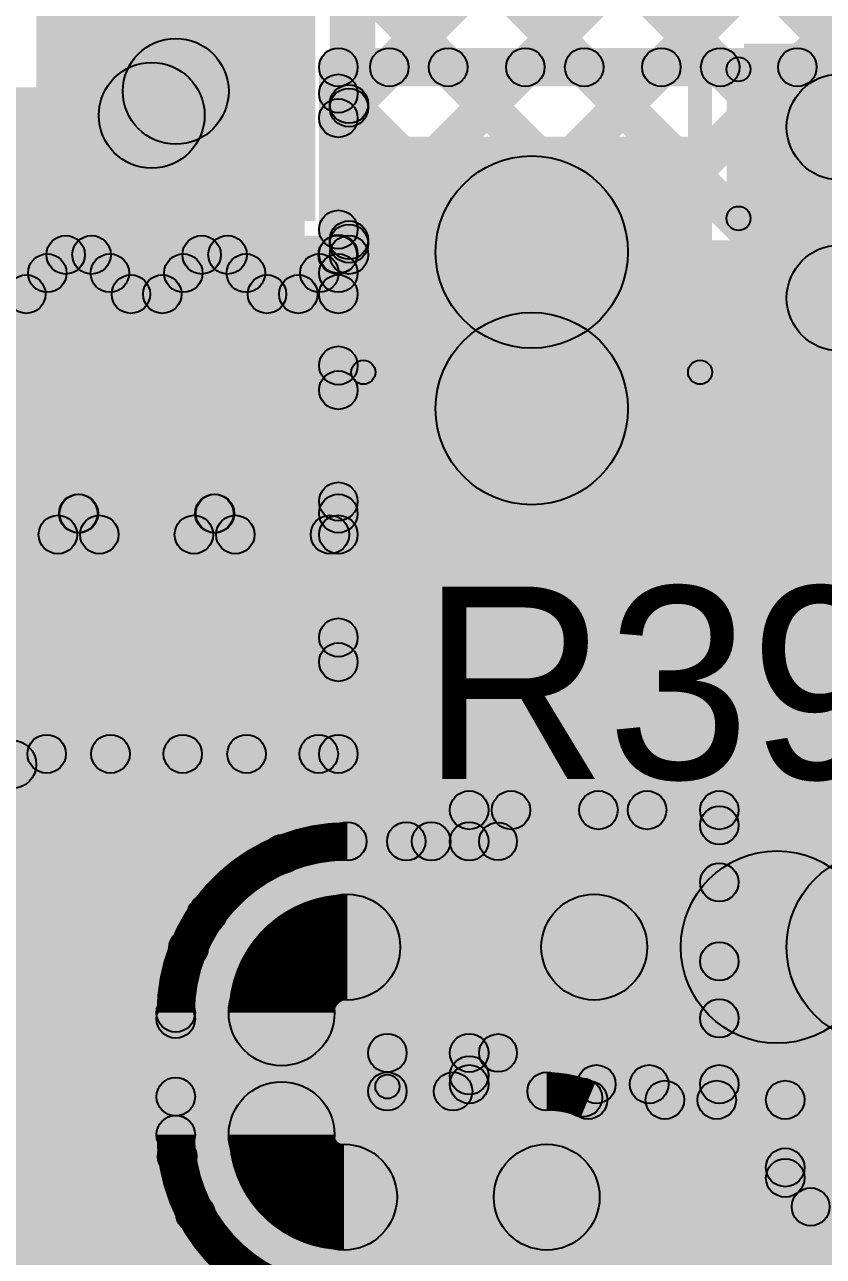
# Model space of a CAD drawing. Header units: millimetres. Extents: x -0.24 to 2.5, y 0 to 2.55.
# Drawn here: x 0.6456 to 0.8116, y 1.7497 to 2.0059 of the extents above; entities that cross this region are included whole.
import ezdxf

# ---------------------------------------------------------------- set-up
doc = ezdxf.new("R2010")
doc.units = ezdxf.units.MM
doc.header["$MEASUREMENT"] = 0
for name, color, linetype in [('BottomLayer', 5, 'Continuous'), ('BottomPaste', 16, 'Continuous'), ('BottomSolder', 6, 'Continuous'), ('TopLayer', 1, 'Continuous'), ('TopOverlay', 2, 'Continuous'), ('TopPaste', 8, 'Continuous'), ('TopSolder', 216, 'Continuous'), ('ViaHoleLayer', 16, 'Continuous')]:
    doc.layers.add(name, color=color, linetype=linetype)

# ---------------------------------------------------------------- blocks, each defined once
blk = doc.blocks.new('LM393DT_6')
at = {"layer": 'TopLayer'}
for points in [[(0.13681, 0.03681), (0.13681, 0.01319), (0.07579, 0.01319), (0.07579, 0.03681)], [(0.13681, -0.01319), (0.13681, -0.03681), (0.07579, -0.03681), (0.07579, -0.01319)], [(0.13681, -0.06319), (0.13681, -0.08681), (0.07579, -0.08681), (0.07579, -0.06319)]]:
    blk.add_hatch(color=1, dxfattribs=at).paths.add_polyline_path(points)
at = {"layer": 'TopOverlay'}
h = blk.add_hatch(color=2, dxfattribs=at)
edge = h.paths.add_edge_path()
edge.add_arc((0.08, -0.1), 0.005, 0, 360)
at = {"layer": 'TopPaste'}
for points in [[(0.13681, 0.03681), (0.13681, 0.01319), (0.07579, 0.01319), (0.07579, 0.03681)], [(0.13681, -0.01319), (0.13681, -0.03681), (0.07579, -0.03681), (0.07579, -0.01319)], [(0.13681, -0.06319), (0.13681, -0.08681), (0.07579, -0.08681), (0.07579, -0.06319)]]:
    blk.add_hatch(color=8, dxfattribs=at).paths.add_polyline_path(points)
at = {"layer": 'TopSolder'}
for points in [[(0.14081, 0.04081), (0.14081, 0.00919), (0.07179, 0.00919), (0.07179, 0.04081)], [(0.14081, -0.00919), (0.14081, -0.04081), (0.07179, -0.04081), (0.07179, -0.00919)], [(0.14081, -0.05919), (0.14081, -0.09081), (0.07179, -0.09081), (0.07179, -0.05919)]]:
    blk.add_hatch(color=216, dxfattribs=at).paths.add_polyline_path(points)
at = {"layer": 'TopOverlay'}
blk.add_circle((0.08, -0.1), 0.005, dxfattribs=at)
blk = doc.blocks.new('C__0603_25')
at = {"layer": 'TopLayer'}
for points in [[(-0.015, 0.0175), (-0.015, -0.0175), (-0.045, -0.0175), (-0.045, 0.0175)], [(0.045, 0.0175), (0.045, -0.0175), (0.015, -0.0175), (0.015, 0.0175)]]:
    blk.add_hatch(color=1, dxfattribs=at).paths.add_polyline_path(points)
at = {"layer": 'TopOverlay'}
h = blk.add_hatch(color=2, dxfattribs=at)
edge = h.paths.add_edge_path()
edge.add_arc((-0.049, 0.021), 0.0025, 0, 360)
h = blk.add_hatch(color=2, dxfattribs=at)
edge = h.paths.add_edge_path()
edge.add_arc((-0.049, 0.021), 0.0025, 0, 360)
for points in [[(-0.018, 0.0235), (-0.018, 0.0185), (-0.049, 0.0185), (-0.049, 0.0235)], [(0.049, 0.0235), (0.049, 0.0185), (0.018, 0.0185), (0.018, 0.0235)], [(-0.0465, -0.021), (-0.0515, -0.021), (-0.0515, 0.021), (-0.0465, 0.021)], [(0.0515, -0.021), (0.0465, -0.021), (0.0465, 0.021), (0.0515, 0.021)], [(-0.018, -0.0185), (-0.018, -0.0235), (-0.049, -0.0235), (-0.049, -0.0185)], [(0.049, -0.0185), (0.049, -0.0235), (0.018, -0.0235), (0.018, -0.0185)]]:
    blk.add_hatch(color=2, dxfattribs=at).paths.add_polyline_path(points)
h = blk.add_hatch(color=2, dxfattribs=at)
edge = h.paths.add_edge_path()
edge.add_arc((-0.018, 0.021), 0.0025, 0, 360)
h = blk.add_hatch(color=2, dxfattribs=at)
edge = h.paths.add_edge_path()
edge.add_arc((0.018, 0.021), 0.0025, 0, 360)
h = blk.add_hatch(color=2, dxfattribs=at)
edge = h.paths.add_edge_path()
edge.add_arc((0.049, 0.021), 0.0025, 0, 360)
h = blk.add_hatch(color=2, dxfattribs=at)
edge = h.paths.add_edge_path()
edge.add_arc((0.049, 0.021), 0.0025, 0, 360)
h = blk.add_hatch(color=2, dxfattribs=at)
edge = h.paths.add_edge_path()
edge.add_arc((-0.049, -0.021), 0.0025, 0, 360)
h = blk.add_hatch(color=2, dxfattribs=at)
edge = h.paths.add_edge_path()
edge.add_arc((-0.049, -0.021), 0.0025, 0, 360)
h = blk.add_hatch(color=2, dxfattribs=at)
edge = h.paths.add_edge_path()
edge.add_arc((-0.018, -0.021), 0.0025, 0, 360)
h = blk.add_hatch(color=2, dxfattribs=at)
edge = h.paths.add_edge_path()
edge.add_arc((0.018, -0.021), 0.0025, 0, 360)
h = blk.add_hatch(color=2, dxfattribs=at)
edge = h.paths.add_edge_path()
edge.add_arc((0.049, -0.021), 0.0025, 0, 360)
h = blk.add_hatch(color=2, dxfattribs=at)
edge = h.paths.add_edge_path()
edge.add_arc((0.049, -0.021), 0.0025, 0, 360)
at = {"layer": 'TopPaste'}
for points in [[(-0.015, 0.0175), (-0.015, -0.0175), (-0.045, -0.0175), (-0.045, 0.0175)], [(0.045, 0.0175), (0.045, -0.0175), (0.015, -0.0175), (0.015, 0.0175)]]:
    blk.add_hatch(color=8, dxfattribs=at).paths.add_polyline_path(points)
at = {"layer": 'TopSolder'}
for points in [[(-0.01264, 0.01986), (-0.01264, -0.01986), (-0.04736, -0.01986), (-0.04736, 0.01986)], [(0.04736, 0.01986), (0.04736, -0.01986), (0.01264, -0.01986), (0.01264, 0.01986)]]:
    blk.add_hatch(color=216, dxfattribs=at).paths.add_polyline_path(points)
at = {"layer": 'TopOverlay'}
for centre in [(-0.049, 0.021), (-0.049, 0.021), (-0.018, 0.021), (0.018, 0.021), (0.049, 0.021), (0.049, 0.021), (-0.049, -0.021), (-0.049, -0.021), (-0.018, -0.021), (0.018, -0.021), (0.049, -0.021), (0.049, -0.021)]:
    blk.add_circle(centre, 0.0025, dxfattribs=at)
blk = doc.blocks.new('8_TSSOP_38')
at = {"layer": 'TopLayer'}
blk.add_hatch(color=1, dxfattribs=at).paths.add_polyline_path([(-0.1437, -0.02953), (-0.08465, -0.02953), (-0.08465, -0.04724), (-0.1437, -0.04724)])
at = {"layer": 'TopOverlay'}
h = blk.add_hatch(color=2, dxfattribs=at)
edge = h.paths.add_edge_path()
edge.add_arc((-0.072, -0.061), 0.0025, 0, 360)
blk.add_hatch(color=2, dxfattribs=at).paths.add_polyline_path([(0.071, -0.0585), (0.071, -0.0635), (-0.072, -0.0635), (-0.072, -0.0585)])
at = {"layer": 'TopPaste'}
blk.add_hatch(color=8, dxfattribs=at).paths.add_polyline_path([(-0.1437, -0.02953), (-0.08465, -0.02953), (-0.08465, -0.04724), (-0.1437, -0.04724)])
at = {"layer": 'TopSolder'}
blk.add_hatch(color=216, dxfattribs=at).paths.add_polyline_path([(-0.1477, -0.02553), (-0.08065, -0.02553), (-0.08065, -0.05124), (-0.1477, -0.05124)])
at = {"layer": 'TopOverlay'}
blk.add_circle((-0.072, -0.061), 0.0025, dxfattribs=at)
blk = doc.blocks.new('RES_0805_45')
at = {"layer": 'TopLayer'}
for points in [[(-0.06, 0.025), (-0.02, 0.025), (-0.02, -0.025), (-0.06, -0.025)], [(0.02, 0.025), (0.06, 0.025), (0.06, -0.025), (0.02, -0.025)]]:
    blk.add_hatch(color=1, dxfattribs=at).paths.add_polyline_path(points)
at = {"layer": 'TopOverlay'}
h = blk.add_hatch(color=2, dxfattribs=at)
edge = h.paths.add_edge_path()
edge.add_arc((-0.065, 0.03), 0.003937, 0, 360)
h = blk.add_hatch(color=2, dxfattribs=at)
edge = h.paths.add_edge_path()
edge.add_arc((-0.065, 0.03), 0.003937, 0, 360)
for points in [[(0.065, 0.033937), (0.065, 0.026063), (-0.065, 0.026063), (-0.065, 0.033937)], [(-0.061063, -0.03), (-0.068937, -0.03), (-0.068937, 0.03), (-0.061063, 0.03)], [(0.068937, -0.03), (0.061063, -0.03), (0.061063, 0.03), (0.068937, 0.03)], [(0.065, -0.026063), (0.065, -0.033937), (-0.065, -0.033937), (-0.065, -0.026063)]]:
    blk.add_hatch(color=2, dxfattribs=at).paths.add_polyline_path(points)
h = blk.add_hatch(color=2, dxfattribs=at)
edge = h.paths.add_edge_path()
edge.add_arc((0.065, 0.03), 0.003937, 0, 360)
h = blk.add_hatch(color=2, dxfattribs=at)
edge = h.paths.add_edge_path()
edge.add_arc((0.065, 0.03), 0.003937, 0, 360)
h = blk.add_hatch(color=2, dxfattribs=at)
edge = h.paths.add_edge_path()
edge.add_arc((-0.065, -0.03), 0.003937, 0, 360)
h = blk.add_hatch(color=2, dxfattribs=at)
edge = h.paths.add_edge_path()
edge.add_arc((-0.065, -0.03), 0.003937, 0, 360)
h = blk.add_hatch(color=2, dxfattribs=at)
edge = h.paths.add_edge_path()
edge.add_arc((0.065, -0.03), 0.003937, 0, 360)
h = blk.add_hatch(color=2, dxfattribs=at)
edge = h.paths.add_edge_path()
edge.add_arc((0.065, -0.03), 0.003937, 0, 360)
at = {"layer": 'TopPaste'}
for points in [[(-0.06, 0.025), (-0.02, 0.025), (-0.02, -0.025), (-0.06, -0.025)], [(0.02, 0.025), (0.06, 0.025), (0.06, -0.025), (0.02, -0.025)]]:
    blk.add_hatch(color=8, dxfattribs=at).paths.add_polyline_path(points)
at = {"layer": 'TopSolder'}
for points in [[(-0.064, 0.029), (-0.016, 0.029), (-0.016, -0.029), (-0.064, -0.029)], [(0.016, 0.029), (0.064, 0.029), (0.064, -0.029), (0.016, -0.029)]]:
    blk.add_hatch(color=216, dxfattribs=at).paths.add_polyline_path(points)
at = {"layer": 'TopOverlay'}
for centre in [(-0.065, 0.03), (-0.065, 0.03), (0.065, 0.03), (0.065, 0.03), (-0.065, -0.03), (-0.065, -0.03), (0.065, -0.03), (0.065, -0.03)]:
    blk.add_circle(centre, 0.003937, dxfattribs=at)
blk = doc.blocks.new('R__0603_70')
at = {"layer": 'TopLayer'}
for points in [[(-0.015, 0.0175), (-0.015, -0.0175), (-0.045, -0.0175), (-0.045, 0.0175)], [(0.045, 0.0175), (0.045, -0.0175), (0.015, -0.0175), (0.015, 0.0175)]]:
    blk.add_hatch(color=1, dxfattribs=at).paths.add_polyline_path(points)
at = {"layer": 'TopOverlay'}
h = blk.add_hatch(color=2, dxfattribs=at)
edge = h.paths.add_edge_path()
edge.add_arc((-0.05, 0.022), 0.003937, 0, 360)
h = blk.add_hatch(color=2, dxfattribs=at)
edge = h.paths.add_edge_path()
edge.add_arc((-0.05, 0.022), 0.003937, 0, 360)
for points in [[(-0.05, 0.018063), (-0.05, 0.025937), (0.05, 0.025937), (0.05, 0.018063)], [(-0.046063, -0.022), (-0.053937, -0.022), (-0.053937, 0.022), (-0.046063, 0.022)], [(0.053937, -0.022), (0.046063, -0.022), (0.046063, 0.022), (0.053937, 0.022)], [(-0.05, -0.025937), (-0.05, -0.018063), (0.05, -0.018063), (0.05, -0.025937)]]:
    blk.add_hatch(color=2, dxfattribs=at).paths.add_polyline_path(points)
h = blk.add_hatch(color=2, dxfattribs=at)
edge = h.paths.add_edge_path()
edge.add_arc((0.05, 0.022), 0.003937, 0, 360)
h = blk.add_hatch(color=2, dxfattribs=at)
edge = h.paths.add_edge_path()
edge.add_arc((0.05, 0.022), 0.003937, 0, 360)
h = blk.add_hatch(color=2, dxfattribs=at)
edge = h.paths.add_edge_path()
edge.add_arc((-0.05, -0.022), 0.003937, 0, 360)
h = blk.add_hatch(color=2, dxfattribs=at)
edge = h.paths.add_edge_path()
edge.add_arc((-0.05, -0.022), 0.003937, 0, 360)
h = blk.add_hatch(color=2, dxfattribs=at)
edge = h.paths.add_edge_path()
edge.add_arc((0.05, -0.022), 0.003937, 0, 360)
h = blk.add_hatch(color=2, dxfattribs=at)
edge = h.paths.add_edge_path()
edge.add_arc((0.05, -0.022), 0.003937, 0, 360)
at = {"layer": 'TopPaste'}
for points in [[(-0.015, 0.0175), (-0.015, -0.0175), (-0.045, -0.0175), (-0.045, 0.0175)], [(0.045, 0.0175), (0.045, -0.0175), (0.015, -0.0175), (0.015, 0.0175)]]:
    blk.add_hatch(color=8, dxfattribs=at).paths.add_polyline_path(points)
at = {"layer": 'TopSolder'}
for points in [[(-0.011, 0.0215), (-0.011, -0.0215), (-0.049, -0.0215), (-0.049, 0.0215)], [(0.049, 0.0215), (0.049, -0.0215), (0.011, -0.0215), (0.011, 0.0215)]]:
    blk.add_hatch(color=216, dxfattribs=at).paths.add_polyline_path(points)
at = {"layer": 'TopOverlay'}
for centre in [(-0.05, 0.022), (-0.05, 0.022), (0.05, 0.022), (0.05, 0.022), (-0.05, -0.022), (-0.05, -0.022), (0.05, -0.022), (0.05, -0.022)]:
    blk.add_circle(centre, 0.003937, dxfattribs=at)
blk = doc.blocks.new('RES_0805_B_71')
at = {"layer": 'BottomLayer'}
for points in [[(-0.06, 0.025), (-0.02, 0.025), (-0.02, -0.025), (-0.06, -0.025)], [(0.02, 0.025), (0.06, 0.025), (0.06, -0.025), (0.02, -0.025)]]:
    blk.add_hatch(color=5, dxfattribs=at).paths.add_polyline_path(points)
at = {"layer": 'BottomPaste'}
for points in [[(-0.06, 0.025), (-0.02, 0.025), (-0.02, -0.025), (-0.06, -0.025)], [(0.02, 0.025), (0.06, 0.025), (0.06, -0.025), (0.02, -0.025)]]:
    blk.add_hatch(color=16, dxfattribs=at).paths.add_polyline_path(points)
at = {"layer": 'BottomSolder'}
for points in [[(-0.064, 0.029), (-0.016, 0.029), (-0.016, -0.029), (-0.064, -0.029)], [(0.016, 0.029), (0.064, 0.029), (0.064, -0.029), (0.016, -0.029)]]:
    blk.add_hatch(color=6, dxfattribs=at).paths.add_polyline_path(points)
blk = doc.blocks.new('C__0805_110')
at = {"layer": 'TopLayer'}
for points in [[(-0.06, 0.03), (-0.02, 0.03), (-0.02, -0.03), (-0.06, -0.03)], [(0.02, 0.03), (0.06, 0.03), (0.06, -0.03), (0.02, -0.03)]]:
    blk.add_hatch(color=1, dxfattribs=at).paths.add_polyline_path(points)
at = {"layer": 'TopOverlay'}
h = blk.add_hatch(color=2, dxfattribs=at)
edge = h.paths.add_edge_path()
edge.add_arc((-0.065, 0.035), 0.0025, 0, 360)
h = blk.add_hatch(color=2, dxfattribs=at)
edge = h.paths.add_edge_path()
edge.add_arc((-0.065, 0.035), 0.0025, 0, 360)
for points in [[(0.065, 0.0375), (0.065, 0.0325), (-0.065, 0.0325), (-0.065, 0.0375)], [(-0.0625, -0.035), (-0.0675, -0.035), (-0.0675, 0.035), (-0.0625, 0.035)], [(0.0675, -0.035), (0.0625, -0.035), (0.0625, 0.035), (0.0675, 0.035)], [(0.065, -0.0325), (0.065, -0.0375), (-0.065, -0.0375), (-0.065, -0.0325)]]:
    blk.add_hatch(color=2, dxfattribs=at).paths.add_polyline_path(points)
h = blk.add_hatch(color=2, dxfattribs=at)
edge = h.paths.add_edge_path()
edge.add_arc((0.065, 0.035), 0.0025, 0, 360)
h = blk.add_hatch(color=2, dxfattribs=at)
edge = h.paths.add_edge_path()
edge.add_arc((0.065, 0.035), 0.0025, 0, 360)
h = blk.add_hatch(color=2, dxfattribs=at)
edge = h.paths.add_edge_path()
edge.add_arc((-0.065, -0.035), 0.0025, 0, 360)
h = blk.add_hatch(color=2, dxfattribs=at)
edge = h.paths.add_edge_path()
edge.add_arc((-0.065, -0.035), 0.0025, 0, 360)
h = blk.add_hatch(color=2, dxfattribs=at)
edge = h.paths.add_edge_path()
edge.add_arc((0.065, -0.035), 0.0025, 0, 360)
h = blk.add_hatch(color=2, dxfattribs=at)
edge = h.paths.add_edge_path()
edge.add_arc((0.065, -0.035), 0.0025, 0, 360)
at = {"layer": 'TopPaste'}
for points in [[(-0.06, 0.03), (-0.02, 0.03), (-0.02, -0.03), (-0.06, -0.03)], [(0.02, 0.03), (0.06, 0.03), (0.06, -0.03), (0.02, -0.03)]]:
    blk.add_hatch(color=8, dxfattribs=at).paths.add_polyline_path(points)
at = {"layer": 'TopSolder'}
for points in [[(-0.064, 0.034), (-0.016, 0.034), (-0.016, -0.034), (-0.064, -0.034)], [(0.016, 0.034), (0.064, 0.034), (0.064, -0.034), (0.016, -0.034)]]:
    blk.add_hatch(color=216, dxfattribs=at).paths.add_polyline_path(points)
at = {"layer": 'TopOverlay'}
for centre in [(-0.065, 0.035), (-0.065, 0.035), (0.065, 0.035), (0.065, 0.035), (-0.065, -0.035), (-0.065, -0.035), (0.065, -0.035), (0.065, -0.035)]:
    blk.add_circle(centre, 0.0025, dxfattribs=at)

msp = doc.modelspace()

# ---------------------------------------------------------------- hatches: boundary and pattern name
at = {"layer": 'BottomLayer'}
for points in [[(0.60063, 1.53117), (0.59497, 1.53683), (1.12997, 2.07183), (1.13563, 2.06617)], [(0.71583, 1.9575), (0.71017, 1.96315), (0.81739, 2.07038), (0.82305, 2.06472)], [(0.31779, 1.53117), (0.31213, 1.53683), (0.83879, 2.06349), (0.84445, 2.05783)], [(0.688, 1.992), (0.666, 1.992), (0.666, 2.052), (0.688, 2.052)], [(0.76902, 2.04081), (0.77467, 2.04646), (1.20019, 1.62094), (1.19454, 1.61529)], [(0.40617, 2.03596), (0.41183, 2.04161), (0.93261, 1.52083), (0.92696, 1.51517)], [(0.71583, 1.98578), (0.71017, 1.99144), (0.7589, 2.04017), (0.76456, 2.03451)], [(0.75057, 2.03097), (0.75623, 2.03662), (1.18686, 1.60599), (1.18121, 1.60033)], [(0.72608, 2.02717), (0.73174, 2.03283), (1.18683, 1.57774), (1.18117, 1.57208)], [(0.34607, 1.53117), (0.34041, 1.53683), (0.83117, 2.02759), (0.83683, 2.02193)], [(0.717, 1.958), (0.709, 1.958), (0.709, 2.02), (0.717, 2.02)], [(0.71017, 2.0148), (0.71583, 2.02045), (1.18683, 1.54945), (1.18117, 1.5438)], [(0.37539, 2.01017), (0.38105, 2.01583), (0.87608, 1.5208), (0.87042, 1.51514)], [(0.40367, 2.01017), (0.40933, 2.01583), (0.90433, 1.52083), (0.89867, 1.51517)], [(0.37436, 1.53117), (0.3687, 1.53683), (0.83117, 1.9993), (0.83683, 1.99364)], [(0.45921, 1.53117), (0.45355, 1.53683), (0.91617, 1.99945), (0.92183, 1.99379)], [(0.67978, 1.97922), (0.66422, 1.99478), (0.66922, 1.99978), (0.68478, 1.98422)], [(0.40264, 1.53117), (0.39698, 1.53683), (0.85298, 1.99283), (0.85864, 1.98717)], [(0.43092, 1.53117), (0.42527, 1.53683), (0.88127, 1.99283), (0.88692, 1.98717)], [(0.53992, 1.98706), (0.54558, 1.99272), (1.01747, 1.52083), (1.01181, 1.51517)], [(0.5682, 1.98706), (0.57386, 1.99272), (1.04575, 1.52083), (1.04009, 1.51517)], [(0.59649, 1.98706), (0.60214, 1.99272), (1.07403, 1.52083), (1.06838, 1.51517)], [(0.71017, 1.98651), (0.71583, 1.99217), (1.18495, 1.52305), (1.17929, 1.5174)], [(0.48749, 1.53117), (0.48184, 1.53683), (0.92277, 1.97777), (0.92843, 1.97211)], [(0.53416, 1.96454), (0.53982, 1.97019), (0.98918, 1.52083), (0.98353, 1.51517)], [(0.51578, 1.53117), (0.51012, 1.53683), (0.93764, 1.96435), (0.9433, 1.95869)], [(0.7135, 1.95517), (0.70785, 1.96083), (0.71017, 1.96315), (0.71583, 1.9575)], [(0.71017, 1.95823), (0.71583, 1.96389), (1.15889, 1.52083), (1.15323, 1.51517)], [(0.23293, 1.53117), (0.22728, 1.53683), (0.65128, 1.96083), (0.65693, 1.95517)], [(0.26122, 1.53117), (0.25556, 1.53683), (0.67956, 1.96083), (0.68522, 1.95517)], [(0.261, 1.578), (1.173, 1.578), (1.173, 1.961), (0.261, 1.961)], [(0.2895, 1.53117), (0.28385, 1.53683), (0.70785, 1.96083), (0.7135, 1.95517)], [(0.51604, 1.95438), (0.52169, 1.96003), (0.9609, 1.52083), (0.95524, 1.51517)], [(0.54406, 1.53117), (0.5384, 1.53683), (0.9614, 1.95983), (0.96706, 1.95417)], [(0.57235, 1.53117), (0.56669, 1.53683), (0.99119, 1.96133), (0.99685, 1.95567)], [(0.641, 1.954), (0.641, 1.962), (0.713, 1.962), (0.713, 1.954)], [(0.65666, 1.95517), (0.66232, 1.96083), (1.10232, 1.52083), (1.09666, 1.51517)], [(0.68495, 1.95517), (0.6906, 1.96083), (1.1306, 1.52083), (1.12495, 1.51517)]]:
    msp.add_hatch(color=5, dxfattribs=at).paths.add_polyline_path(points)
h = msp.add_hatch(color=5, dxfattribs=at)
edge = h.paths.add_edge_path()
edge.add_arc((0.677, 1.992), 0.011, 0, 360)
h = msp.add_hatch(color=5, dxfattribs=at)
edge = h.paths.add_edge_path()
edge.add_arc((0.677, 1.992), 0.011, 0, 360)
h = msp.add_hatch(color=5, dxfattribs=at)
edge = h.paths.add_edge_path()
edge.add_arc((0.672, 1.987), 0.011, 0, 360)
h = msp.add_hatch(color=5, dxfattribs=at)
edge = h.paths.add_edge_path()
edge.add_arc((0.713, 1.98934), 0.004, 0, 360)
h = msp.add_hatch(color=5, dxfattribs=at)
edge = h.paths.add_edge_path()
edge.add_arc((0.713, 1.98861), 0.004, 0, 360)
h = msp.add_hatch(color=5, dxfattribs=at)
edge = h.paths.add_edge_path()
edge.add_arc((0.713, 1.96106), 0.004, 0, 360)
h = msp.add_hatch(color=5, dxfattribs=at)
edge = h.paths.add_edge_path()
edge.add_arc((0.713, 1.96033), 0.004, 0, 360)
h = msp.add_hatch(color=5, dxfattribs=at)
edge = h.paths.add_edge_path()
edge.add_arc((0.713, 1.96033), 0.004, 0, 360)
h = msp.add_hatch(color=5, dxfattribs=at)
edge = h.paths.add_edge_path()
edge.add_arc((0.65411, 1.958), 0.004, 0, 360)
h = msp.add_hatch(color=5, dxfattribs=at)
edge = h.paths.add_edge_path()
edge.add_arc((0.65949, 1.958), 0.004, 0, 360)
h = msp.add_hatch(color=5, dxfattribs=at)
edge = h.paths.add_edge_path()
edge.add_arc((0.68239, 1.958), 0.004, 0, 360)
h = msp.add_hatch(color=5, dxfattribs=at)
edge = h.paths.add_edge_path()
edge.add_arc((0.68777, 1.958), 0.004, 0, 360)
h = msp.add_hatch(color=5, dxfattribs=at)
edge = h.paths.add_edge_path()
edge.add_arc((0.71067, 1.958), 0.004, 0, 360)
h = msp.add_hatch(color=5, dxfattribs=at)
edge = h.paths.add_edge_path()
edge.add_arc((0.71067, 1.958), 0.004, 0, 360)
h = msp.add_hatch(color=5, dxfattribs=at)
edge = h.paths.add_edge_path()
edge.add_arc((0.713, 1.958), 0.004, 0, 360)
h = msp.add_hatch(color=5, dxfattribs=at)
edge = h.paths.add_edge_path()
edge.add_arc((0.713, 1.958), 0.004, 0, 360)
h = msp.add_hatch(color=5, dxfattribs=at)
edge = h.paths.add_edge_path()
edge.add_arc((0.815, 1.949), 0.01181, 0, 360)
h = msp.add_hatch(color=5, dxfattribs=at)
edge = h.paths.add_edge_path()
edge.add_arc((0.751, 1.926), 0.01181, 0, 360)
h = msp.add_hatch(color=5, dxfattribs=at)
edge = h.paths.add_edge_path()
edge.add_arc((0.802, 1.814), 0.01181, 0, 360)
at = {"layer": 'BottomSolder'}
h = msp.add_hatch(color=6, dxfattribs=at)
edge = h.paths.add_edge_path()
edge.add_arc((0.815, 1.949), 0.01581, 0, 360)
h = msp.add_hatch(color=6, dxfattribs=at)
edge = h.paths.add_edge_path()
edge.add_arc((0.751, 1.926), 0.01581, 0, 360)
h = msp.add_hatch(color=6, dxfattribs=at)
edge = h.paths.add_edge_path()
edge.add_arc((0.802, 1.814), 0.01581, 0, 360)
at = {"layer": 'TopLayer'}
h = msp.add_hatch(color=1, dxfattribs=at)
edge = h.paths.add_edge_path()
edge.add_arc((0.71081, 1.997), 0.004, 0, 360)
h = msp.add_hatch(color=1, dxfattribs=at)
edge = h.paths.add_edge_path()
edge.add_arc((0.71081, 1.997), 0.004, 0, 360)
for points in [[(0.71364, 1.87046), (0.70798, 1.87611), (0.83294, 2.00107), (0.8386, 1.99542)], [(0.71081, 1.993), (0.71081, 2.001), (0.829, 2.001), (0.829, 1.993)], [(0.71188, 1.89698), (0.70623, 1.90264), (0.80341, 1.99983), (0.80907, 1.99417)], [(0.71364, 1.92702), (0.70798, 1.93268), (0.77513, 1.99983), (0.78079, 1.99417)], [(0.71364, 1.98359), (0.70798, 1.98925), (0.71856, 1.99983), (0.72422, 1.99417)], [(0.71364, 1.95531), (0.70798, 1.96097), (0.74685, 1.99983), (0.7525, 1.99417)], [(0.7308, 1.99417), (0.73645, 1.99983), (0.96124, 1.77505), (0.95558, 1.76939)], [(0.75908, 1.99417), (0.76474, 1.99983), (0.84283, 1.92174), (0.83717, 1.91608)], [(0.78737, 1.99417), (0.79302, 1.99983), (0.84283, 1.95002), (0.83717, 1.94437)], [(0.71481, 1.95419), (0.70681, 1.95419), (0.70681, 1.997), (0.71481, 1.997)], [(0.70798, 1.9887), (0.71364, 1.99436), (0.93917, 1.76883), (0.93351, 1.76317)], [(0.826, 1.949), (0.804, 1.949), (0.804, 1.98457), (0.826, 1.98457)], [(0.70199, 1.83052), (0.69633, 1.83617), (0.83717, 1.97702), (0.84283, 1.97136)], [(0.70798, 1.96042), (0.71364, 1.96608), (0.91089, 1.76883), (0.90523, 1.76317)], [(0.70969, 1.95136), (0.70403, 1.95702), (0.70798, 1.96097), (0.71364, 1.95531)], [(0.62779, 1.95019), (0.62779, 1.95819), (0.71081, 1.95819), (0.71081, 1.95019)], [(0.771, 1.926), (0.731, 1.926), (0.731, 1.95857), (0.771, 1.95857)], [(0.64875, 1.94698), (0.64309, 1.95264), (0.64747, 1.95702), (0.65312, 1.95136)], [(0.66047, 1.95136), (0.66613, 1.95702), (0.67051, 1.95264), (0.66485, 1.94698)], [(0.67703, 1.94698), (0.67137, 1.95264), (0.67575, 1.95702), (0.68141, 1.95136)], [(0.68876, 1.95136), (0.69441, 1.95702), (0.69879, 1.95264), (0.69313, 1.94698)], [(0.70531, 1.94698), (0.69966, 1.95264), (0.70403, 1.95702), (0.70969, 1.95136)], [(0.62779, 1.94581), (0.62779, 1.95381), (0.71081, 1.95381), (0.71081, 1.94581)], [(0.71481, 1.90419), (0.70681, 1.90419), (0.70681, 1.94981), (0.71481, 1.94981)], [(0.73292, 1.83317), (0.72727, 1.83883), (0.83717, 1.94873), (0.84283, 1.94308)], [(0.53709, 1.93332), (0.54275, 1.93898), (0.67983, 1.8019), (0.67417, 1.79624)], [(0.70798, 1.93213), (0.71364, 1.93779), (0.8826, 1.76883), (0.87695, 1.76317)], [(0.52662, 1.91551), (0.53228, 1.92117), (0.68012, 1.77332), (0.67446, 1.76767)], [(0.76771, 1.83967), (0.76205, 1.84533), (0.83717, 1.92045), (0.84283, 1.91479)], [(0.79231, 1.77942), (0.78665, 1.78507), (0.91717, 1.9156), (0.92283, 1.90994)], [(0.51069, 1.90316), (0.51634, 1.90882), (0.71633, 1.70883), (0.71067, 1.70317)], [(0.70798, 1.90385), (0.71364, 1.90951), (0.77782, 1.84533), (0.77216, 1.83967)], [(0.79283, 1.83651), (0.78717, 1.84216), (0.85484, 1.90983), (0.86049, 1.90417)], [(0.79283, 1.80822), (0.78717, 1.81388), (0.88312, 1.90983), (0.88878, 1.90417)], [(0.4842, 1.90136), (0.48986, 1.90702), (0.68805, 1.70883), (0.68239, 1.70317)], [(0.62779, 1.90019), (0.62779, 1.90819), (0.71081, 1.90819), (0.71081, 1.90019)], [(0.65531, 1.89698), (0.64966, 1.90264), (0.65403, 1.90702), (0.65969, 1.90136)], [(0.6539, 1.90136), (0.65956, 1.90702), (0.66394, 1.90264), (0.65828, 1.89698)], [(0.6836, 1.89698), (0.67794, 1.90264), (0.68232, 1.90702), (0.68798, 1.90136)], [(0.68219, 1.90136), (0.68784, 1.90702), (0.69222, 1.90264), (0.68657, 1.89698)], [(0.62779, 1.89581), (0.62779, 1.90381), (0.71081, 1.90381), (0.71081, 1.89581)], [(0.80653, 1.76536), (0.80087, 1.77101), (0.932, 1.90214), (0.93766, 1.89649)], [(0.71481, 1.85419), (0.70681, 1.85419), (0.70681, 1.89981), (0.71481, 1.89981)], [(0.70798, 1.87557), (0.71364, 1.88122), (0.74953, 1.84533), (0.74388, 1.83967)], [(0.62779, 1.85019), (0.62779, 1.85819), (0.71081, 1.85819), (0.71081, 1.85019)], [(0.56907, 1.75417), (0.56341, 1.75983), (0.6606, 1.85702), (0.66626, 1.85136)], [(0.57883, 1.73564), (0.57317, 1.7413), (0.68889, 1.85702), (0.69454, 1.85136)], [(0.64734, 1.85136), (0.65299, 1.85702), (0.68632, 1.82369), (0.68067, 1.81803)], [(0.67562, 1.85136), (0.68128, 1.85702), (0.70208, 1.83621), (0.69643, 1.83056)], [(0.7039, 1.85136), (0.70956, 1.85702), (0.72775, 1.83883), (0.72209, 1.83317)], [(0.738, 1.8385), (0.738, 1.8465), (0.79, 1.8465), (0.79, 1.8385)], [(0.742, 1.836), (0.734, 1.836), (0.734, 1.8425), (0.742, 1.8425)], [(0.794, 1.7855), (0.786, 1.7855), (0.786, 1.8425), (0.794, 1.8425)], [(0.71266, 1.832), (0.71266, 1.84), (0.738, 1.84), (0.738, 1.832)], [(0.802, 1.794), (0.802, 1.834), (0.824, 1.834), (0.824, 1.794)], [(0.78717, 1.82466), (0.79283, 1.83032), (0.85432, 1.76883), (0.84866, 1.76317)], [(0.71266, 1.803), (0.71266, 1.825), (0.764, 1.825), (0.764, 1.803)], [(0.57883, 1.70736), (0.57317, 1.71302), (0.67683, 1.81667), (0.68248, 1.81101)], [(0.78717, 1.79638), (0.79283, 1.80203), (0.82603, 1.76883), (0.82038, 1.76317)], [(0.681, 1.775), (0.673, 1.775), (0.673, 1.80034), (0.681, 1.80034)], [(0.71, 1.775), (0.688, 1.775), (0.688, 1.80034), (0.71, 1.80034)], [(0.721, 1.788), (0.721, 1.796), (0.738, 1.796), (0.738, 1.788)], [(0.725, 1.784), (0.717, 1.784), (0.717, 1.792), (0.725, 1.792)], [(0.742, 1.7855), (0.734, 1.7855), (0.734, 1.792), (0.742, 1.792)], [(0.73749, 1.78117), (0.73184, 1.78683), (0.73517, 1.79016), (0.74083, 1.78451)], [(0.738, 1.7815), (0.738, 1.7895), (0.79, 1.7895), (0.79, 1.7815)], [(0.76446, 1.77985), (0.7588, 1.78551), (0.76162, 1.78833), (0.76728, 1.78267)], [(0.77259, 1.78267), (0.77825, 1.78833), (0.7815, 1.78507), (0.77585, 1.77942)], [(0.60292, 1.70317), (0.59727, 1.70883), (0.67417, 1.78573), (0.67983, 1.78008)], [(0.721, 1.78), (0.721, 1.788), (0.75412, 1.788), (0.75412, 1.78)], [(0.76273, 1.77824), (0.76273, 1.78624), (0.8037, 1.78624), (0.8037, 1.77824)], [(0.8077, 1.766), (0.7997, 1.766), (0.7997, 1.78224), (0.8077, 1.78224)], [(0.712, 1.751), (0.712, 1.773), (0.75412, 1.773), (0.75412, 1.751)], [(0.8037, 1.762), (0.8037, 1.77), (0.839, 1.77), (0.839, 1.762)], [(0.63121, 1.70317), (0.62555, 1.70883), (0.67822, 1.76149), (0.68387, 1.75584)]]:
    msp.add_hatch(color=1, dxfattribs=at).paths.add_polyline_path(points)
h = msp.add_hatch(color=1, dxfattribs=at)
edge = h.paths.add_edge_path()
edge.add_arc((0.72139, 1.997), 0.004, 0, 360)
h = msp.add_hatch(color=1, dxfattribs=at)
edge = h.paths.add_edge_path()
edge.add_arc((0.73363, 1.997), 0.004, 0, 360)
h = msp.add_hatch(color=1, dxfattribs=at)
edge = h.paths.add_edge_path()
edge.add_arc((0.74967, 1.997), 0.004, 0, 360)
h = msp.add_hatch(color=1, dxfattribs=at)
edge = h.paths.add_edge_path()
edge.add_arc((0.76191, 1.997), 0.004, 0, 360)
h = msp.add_hatch(color=1, dxfattribs=at)
edge = h.paths.add_edge_path()
edge.add_arc((0.77796, 1.997), 0.004, 0, 360)
h = msp.add_hatch(color=1, dxfattribs=at)
edge = h.paths.add_edge_path()
edge.add_arc((0.79019, 1.997), 0.004, 0, 360)
h = msp.add_hatch(color=1, dxfattribs=at)
edge = h.paths.add_edge_path()
edge.add_arc((0.80624, 1.997), 0.004, 0, 360)
h = msp.add_hatch(color=1, dxfattribs=at)
edge = h.paths.add_edge_path()
edge.add_arc((0.71081, 1.99153), 0.004, 0, 360)
h = msp.add_hatch(color=1, dxfattribs=at)
edge = h.paths.add_edge_path()
edge.add_arc((0.815, 1.98457), 0.011, 0, 360)
h = msp.add_hatch(color=1, dxfattribs=at)
edge = h.paths.add_edge_path()
edge.add_arc((0.71081, 1.98642), 0.004, 0, 360)
h = msp.add_hatch(color=1, dxfattribs=at)
edge = h.paths.add_edge_path()
edge.add_arc((0.751, 1.95857), 0.02, 0, 360)
h = msp.add_hatch(color=1, dxfattribs=at)
edge = h.paths.add_edge_path()
edge.add_arc((0.71081, 1.96325), 0.004, 0, 360)
h = msp.add_hatch(color=1, dxfattribs=at)
edge = h.paths.add_edge_path()
edge.add_arc((0.71081, 1.95814), 0.004, 0, 360)
h = msp.add_hatch(color=1, dxfattribs=at)
edge = h.paths.add_edge_path()
edge.add_arc((0.71081, 1.95814), 0.004, 0, 360)
h = msp.add_hatch(color=1, dxfattribs=at)
edge = h.paths.add_edge_path()
edge.add_arc((0.815, 1.949), 0.01181, 0, 360)
h = msp.add_hatch(color=1, dxfattribs=at)
edge = h.paths.add_edge_path()
edge.add_arc((0.815, 1.949), 0.011, 0, 360)
h = msp.add_hatch(color=1, dxfattribs=at)
edge = h.paths.add_edge_path()
edge.add_arc((0.65029, 1.95419), 0.004, 0, 360)
h = msp.add_hatch(color=1, dxfattribs=at)
edge = h.paths.add_edge_path()
edge.add_arc((0.6633, 1.95419), 0.004, 0, 360)
h = msp.add_hatch(color=1, dxfattribs=at)
edge = h.paths.add_edge_path()
edge.add_arc((0.67858, 1.95419), 0.004, 0, 360)
h = msp.add_hatch(color=1, dxfattribs=at)
edge = h.paths.add_edge_path()
edge.add_arc((0.69158, 1.95419), 0.004, 0, 360)
h = msp.add_hatch(color=1, dxfattribs=at)
edge = h.paths.add_edge_path()
edge.add_arc((0.70686, 1.95419), 0.004, 0, 360)
h = msp.add_hatch(color=1, dxfattribs=at)
edge = h.paths.add_edge_path()
edge.add_arc((0.70686, 1.95419), 0.004, 0, 360)
h = msp.add_hatch(color=1, dxfattribs=at)
edge = h.paths.add_edge_path()
edge.add_arc((0.71081, 1.95419), 0.004, 0, 360)
h = msp.add_hatch(color=1, dxfattribs=at)
edge = h.paths.add_edge_path()
edge.add_arc((0.71081, 1.95419), 0.004, 0, 360)
h = msp.add_hatch(color=1, dxfattribs=at)
edge = h.paths.add_edge_path()
edge.add_arc((0.64592, 1.94981), 0.004, 0, 360)
h = msp.add_hatch(color=1, dxfattribs=at)
edge = h.paths.add_edge_path()
edge.add_arc((0.66768, 1.94981), 0.004, 0, 360)
h = msp.add_hatch(color=1, dxfattribs=at)
edge = h.paths.add_edge_path()
edge.add_arc((0.6742, 1.94981), 0.004, 0, 360)
h = msp.add_hatch(color=1, dxfattribs=at)
edge = h.paths.add_edge_path()
edge.add_arc((0.69596, 1.94981), 0.004, 0, 360)
h = msp.add_hatch(color=1, dxfattribs=at)
edge = h.paths.add_edge_path()
edge.add_arc((0.70249, 1.94981), 0.004, 0, 360)
h = msp.add_hatch(color=1, dxfattribs=at)
edge = h.paths.add_edge_path()
edge.add_arc((0.71081, 1.94981), 0.004, 0, 360)
h = msp.add_hatch(color=1, dxfattribs=at)
edge = h.paths.add_edge_path()
edge.add_arc((0.71081, 1.94981), 0.004, 0, 360)
h = msp.add_hatch(color=1, dxfattribs=at)
edge = h.paths.add_edge_path()
edge.add_arc((0.751, 1.926), 0.02, 0, 360)
h = msp.add_hatch(color=1, dxfattribs=at)
edge = h.paths.add_edge_path()
edge.add_arc((0.71081, 1.93496), 0.004, 0, 360)
h = msp.add_hatch(color=1, dxfattribs=at)
edge = h.paths.add_edge_path()
edge.add_arc((0.751, 1.926), 0.01181, 0, 360)
h = msp.add_hatch(color=1, dxfattribs=at)
edge = h.paths.add_edge_path()
edge.add_arc((0.71081, 1.92985), 0.004, 0, 360)
h = msp.add_hatch(color=1, dxfattribs=at)
edge = h.paths.add_edge_path()
edge.add_arc((0.71081, 1.90668), 0.004, 0, 360)
h = msp.add_hatch(color=1, dxfattribs=at)
edge = h.paths.add_edge_path()
edge.add_arc((0.65673, 1.90419), 0.004, 0, 360)
h = msp.add_hatch(color=1, dxfattribs=at)
edge = h.paths.add_edge_path()
edge.add_arc((0.65686, 1.90419), 0.004, 0, 360)
h = msp.add_hatch(color=1, dxfattribs=at)
edge = h.paths.add_edge_path()
edge.add_arc((0.68502, 1.90419), 0.004, 0, 360)
h = msp.add_hatch(color=1, dxfattribs=at)
edge = h.paths.add_edge_path()
edge.add_arc((0.68515, 1.90419), 0.004, 0, 360)
h = msp.add_hatch(color=1, dxfattribs=at)
edge = h.paths.add_edge_path()
edge.add_arc((0.71081, 1.90419), 0.004, 0, 360)
h = msp.add_hatch(color=1, dxfattribs=at)
edge = h.paths.add_edge_path()
edge.add_arc((0.71081, 1.90419), 0.004, 0, 360)
h = msp.add_hatch(color=1, dxfattribs=at)
edge = h.paths.add_edge_path()
edge.add_arc((0.65249, 1.89981), 0.004, 0, 360)
h = msp.add_hatch(color=1, dxfattribs=at)
edge = h.paths.add_edge_path()
edge.add_arc((0.66111, 1.89981), 0.004, 0, 360)
h = msp.add_hatch(color=1, dxfattribs=at)
edge = h.paths.add_edge_path()
edge.add_arc((0.68077, 1.89981), 0.004, 0, 360)
h = msp.add_hatch(color=1, dxfattribs=at)
edge = h.paths.add_edge_path()
edge.add_arc((0.68939, 1.89981), 0.004, 0, 360)
h = msp.add_hatch(color=1, dxfattribs=at)
edge = h.paths.add_edge_path()
edge.add_arc((0.70905, 1.89981), 0.004, 0, 360)
h = msp.add_hatch(color=1, dxfattribs=at)
edge = h.paths.add_edge_path()
edge.add_arc((0.71081, 1.89981), 0.004, 0, 360)
h = msp.add_hatch(color=1, dxfattribs=at)
edge = h.paths.add_edge_path()
edge.add_arc((0.71081, 1.89981), 0.004, 0, 360)
h = msp.add_hatch(color=1, dxfattribs=at)
edge = h.paths.add_edge_path()
edge.add_arc((0.71081, 1.87839), 0.004, 0, 360)
h = msp.add_hatch(color=1, dxfattribs=at)
edge = h.paths.add_edge_path()
edge.add_arc((0.71081, 1.87328), 0.004, 0, 360)
h = msp.add_hatch(color=1, dxfattribs=at)
edge = h.paths.add_edge_path()
edge.add_arc((0.65017, 1.85419), 0.004, 0, 360)
h = msp.add_hatch(color=1, dxfattribs=at)
edge = h.paths.add_edge_path()
edge.add_arc((0.66343, 1.85419), 0.004, 0, 360)
h = msp.add_hatch(color=1, dxfattribs=at)
edge = h.paths.add_edge_path()
edge.add_arc((0.67845, 1.85419), 0.004, 0, 360)
h = msp.add_hatch(color=1, dxfattribs=at)
edge = h.paths.add_edge_path()
edge.add_arc((0.69172, 1.85419), 0.004, 0, 360)
h = msp.add_hatch(color=1, dxfattribs=at)
edge = h.paths.add_edge_path()
edge.add_arc((0.70673, 1.85419), 0.004, 0, 360)
h = msp.add_hatch(color=1, dxfattribs=at)
edge = h.paths.add_edge_path()
edge.add_arc((0.71081, 1.85419), 0.004, 0, 360)
h = msp.add_hatch(color=1, dxfattribs=at)
edge = h.paths.add_edge_path()
edge.add_arc((0.71081, 1.85419), 0.004, 0, 360)
h = msp.add_hatch(color=1, dxfattribs=at)
edge = h.paths.add_edge_path()
edge.add_arc((0.738, 1.8425), 0.004, 0, 360)
h = msp.add_hatch(color=1, dxfattribs=at)
edge = h.paths.add_edge_path()
edge.add_arc((0.738, 1.8425), 0.004, 0, 360)
h = msp.add_hatch(color=1, dxfattribs=at)
edge = h.paths.add_edge_path()
edge.add_arc((0.7467, 1.8425), 0.004, 0, 360)
h = msp.add_hatch(color=1, dxfattribs=at)
edge = h.paths.add_edge_path()
edge.add_arc((0.76488, 1.8425), 0.004, 0, 360)
h = msp.add_hatch(color=1, dxfattribs=at)
edge = h.paths.add_edge_path()
edge.add_arc((0.77499, 1.8425), 0.004, 0, 360)
h = msp.add_hatch(color=1, dxfattribs=at)
edge = h.paths.add_edge_path()
edge.add_arc((0.79, 1.8425), 0.004, 0, 360)
h = msp.add_hatch(color=1, dxfattribs=at)
edge = h.paths.add_edge_path()
edge.add_arc((0.79, 1.8425), 0.004, 0, 360)
h = msp.add_hatch(color=1, dxfattribs=at)
edge = h.paths.add_edge_path()
edge.add_arc((0.79, 1.83934), 0.004, 0, 360)
h = msp.add_hatch(color=1, dxfattribs=at)
edge = h.paths.add_edge_path()
edge.add_arc((0.71266, 1.836), 0.004, 0, 360)
h = msp.add_hatch(color=1, dxfattribs=at)
edge = h.paths.add_edge_path()
edge.add_arc((0.71266, 1.836), 0.004, 0, 360)
h = msp.add_hatch(color=1, dxfattribs=at)
edge = h.paths.add_edge_path()
edge.add_arc((0.72492, 1.836), 0.004, 0, 360)
h = msp.add_hatch(color=1, dxfattribs=at)
edge = h.paths.add_edge_path()
edge.add_arc((0.7301, 1.836), 0.004, 0, 360)
h = msp.add_hatch(color=1, dxfattribs=at)
edge = h.paths.add_edge_path()
edge.add_arc((0.738, 1.836), 0.004, 0, 360)
h = msp.add_hatch(color=1, dxfattribs=at)
edge = h.paths.add_edge_path()
edge.add_arc((0.738, 1.836), 0.004, 0, 360)
h = msp.add_hatch(color=1, dxfattribs=at)
edge = h.paths.add_edge_path()
edge.add_arc((0.69916, 1.83335), 0.004, 0, 360)
h = msp.add_hatch(color=1, dxfattribs=at)
edge = h.paths.add_edge_path()
edge.add_arc((0.69925, 1.83339), 0.004, 0, 360)
h = msp.add_hatch(color=1, dxfattribs=at)
edge = h.paths.add_edge_path()
edge.add_arc((0.802, 1.814), 0.02, 0, 360)
h = msp.add_hatch(color=1, dxfattribs=at)
edge = h.paths.add_edge_path()
edge.add_arc((0.824, 1.814), 0.02, 0, 360)
h = msp.add_hatch(color=1, dxfattribs=at)
edge = h.paths.add_edge_path()
edge.add_arc((0.79, 1.82749), 0.004, 0, 360)
h = msp.add_hatch(color=1, dxfattribs=at)
edge = h.paths.add_edge_path()
edge.add_arc((0.68349, 1.82086), 0.004, 0, 360)
h = msp.add_hatch(color=1, dxfattribs=at)
edge = h.paths.add_edge_path()
edge.add_arc((0.71266, 1.814), 0.011, 0, 360)
h = msp.add_hatch(color=1, dxfattribs=at)
edge = h.paths.add_edge_path()
edge.add_arc((0.71266, 1.814), 0.011, 0, 360)
h = msp.add_hatch(color=1, dxfattribs=at)
edge = h.paths.add_edge_path()
edge.add_arc((0.764, 1.814), 0.011, 0, 360)
h = msp.add_hatch(color=1, dxfattribs=at)
edge = h.paths.add_edge_path()
edge.add_arc((0.802, 1.814), 0.01181, 0, 360)
h = msp.add_hatch(color=1, dxfattribs=at)
edge = h.paths.add_edge_path()
edge.add_arc((0.67965, 1.81384), 0.004, 0, 360)
h = msp.add_hatch(color=1, dxfattribs=at)
edge = h.paths.add_edge_path()
edge.add_arc((0.79, 1.81105), 0.004, 0, 360)
h = msp.add_hatch(color=1, dxfattribs=at)
edge = h.paths.add_edge_path()
edge.add_arc((0.699, 1.80034), 0.011, 0, 360)
h = msp.add_hatch(color=1, dxfattribs=at)
edge = h.paths.add_edge_path()
edge.add_arc((0.699, 1.80034), 0.011, 0, 360)
h = msp.add_hatch(color=1, dxfattribs=at)
edge = h.paths.add_edge_path()
edge.add_arc((0.677, 1.80034), 0.004, 0, 360)
h = msp.add_hatch(color=1, dxfattribs=at)
edge = h.paths.add_edge_path()
edge.add_arc((0.677, 1.80034), 0.004, 0, 360)
h = msp.add_hatch(color=1, dxfattribs=at)
edge = h.paths.add_edge_path()
edge.add_arc((0.677, 1.79907), 0.004, 0, 360)
h = msp.add_hatch(color=1, dxfattribs=at)
edge = h.paths.add_edge_path()
edge.add_arc((0.79, 1.7992), 0.004, 0, 360)
h = msp.add_hatch(color=1, dxfattribs=at)
edge = h.paths.add_edge_path()
edge.add_arc((0.721, 1.792), 0.004, 0, 360)
h = msp.add_hatch(color=1, dxfattribs=at)
edge = h.paths.add_edge_path()
edge.add_arc((0.721, 1.792), 0.004, 0, 360)
h = msp.add_hatch(color=1, dxfattribs=at)
edge = h.paths.add_edge_path()
edge.add_arc((0.738, 1.792), 0.004, 0, 360)
h = msp.add_hatch(color=1, dxfattribs=at)
edge = h.paths.add_edge_path()
edge.add_arc((0.738, 1.792), 0.004, 0, 360)
h = msp.add_hatch(color=1, dxfattribs=at)
edge = h.paths.add_edge_path()
edge.add_arc((0.738, 1.78734), 0.004, 0, 360)
h = msp.add_hatch(color=1, dxfattribs=at)
edge = h.paths.add_edge_path()
edge.add_arc((0.738, 1.7855), 0.004, 0, 360)
h = msp.add_hatch(color=1, dxfattribs=at)
edge = h.paths.add_edge_path()
edge.add_arc((0.738, 1.7855), 0.004, 0, 360)
h = msp.add_hatch(color=1, dxfattribs=at)
edge = h.paths.add_edge_path()
edge.add_arc((0.76445, 1.7855), 0.004, 0, 360)
h = msp.add_hatch(color=1, dxfattribs=at)
edge = h.paths.add_edge_path()
edge.add_arc((0.77542, 1.7855), 0.004, 0, 360)
h = msp.add_hatch(color=1, dxfattribs=at)
edge = h.paths.add_edge_path()
edge.add_arc((0.79, 1.7855), 0.004, 0, 360)
h = msp.add_hatch(color=1, dxfattribs=at)
edge = h.paths.add_edge_path()
edge.add_arc((0.79, 1.7855), 0.004, 0, 360)
h = msp.add_hatch(color=1, dxfattribs=at)
edge = h.paths.add_edge_path()
edge.add_arc((0.677, 1.7829), 0.004, 0, 360)
h = msp.add_hatch(color=1, dxfattribs=at)
edge = h.paths.add_edge_path()
edge.add_arc((0.699, 1.775), 0.011, 0, 360)
h = msp.add_hatch(color=1, dxfattribs=at)
edge = h.paths.add_edge_path()
edge.add_arc((0.699, 1.775), 0.011, 0, 360)
h = msp.add_hatch(color=1, dxfattribs=at)
edge = h.paths.add_edge_path()
edge.add_arc((0.721, 1.784), 0.004, 0, 360)
h = msp.add_hatch(color=1, dxfattribs=at)
edge = h.paths.add_edge_path()
edge.add_arc((0.721, 1.784), 0.004, 0, 360)
h = msp.add_hatch(color=1, dxfattribs=at)
edge = h.paths.add_edge_path()
edge.add_arc((0.73466, 1.784), 0.004, 0, 360)
h = msp.add_hatch(color=1, dxfattribs=at)
edge = h.paths.add_edge_path()
edge.add_arc((0.75412, 1.784), 0.004, 0, 360)
h = msp.add_hatch(color=1, dxfattribs=at)
edge = h.paths.add_edge_path()
edge.add_arc((0.75412, 1.784), 0.004, 0, 360)
h = msp.add_hatch(color=1, dxfattribs=at)
edge = h.paths.add_edge_path()
edge.add_arc((0.76163, 1.78268), 0.004, 0, 360)
h = msp.add_hatch(color=1, dxfattribs=at)
edge = h.paths.add_edge_path()
edge.add_arc((0.76273, 1.78224), 0.004, 0, 360)
h = msp.add_hatch(color=1, dxfattribs=at)
edge = h.paths.add_edge_path()
edge.add_arc((0.76273, 1.78224), 0.004, 0, 360)
h = msp.add_hatch(color=1, dxfattribs=at)
edge = h.paths.add_edge_path()
edge.add_arc((0.77868, 1.78224), 0.004, 0, 360)
h = msp.add_hatch(color=1, dxfattribs=at)
edge = h.paths.add_edge_path()
edge.add_arc((0.78948, 1.78224), 0.004, 0, 360)
h = msp.add_hatch(color=1, dxfattribs=at)
edge = h.paths.add_edge_path()
edge.add_arc((0.8037, 1.78224), 0.004, 0, 360)
h = msp.add_hatch(color=1, dxfattribs=at)
edge = h.paths.add_edge_path()
edge.add_arc((0.8037, 1.78224), 0.004, 0, 360)
h = msp.add_hatch(color=1, dxfattribs=at)
edge = h.paths.add_edge_path()
edge.add_arc((0.677, 1.775), 0.004, 0, 360)
h = msp.add_hatch(color=1, dxfattribs=at)
edge = h.paths.add_edge_path()
edge.add_arc((0.677, 1.775), 0.004, 0, 360)
h = msp.add_hatch(color=1, dxfattribs=at)
edge = h.paths.add_edge_path()
edge.add_arc((0.67729, 1.77049), 0.004, 0, 360)
h = msp.add_hatch(color=1, dxfattribs=at)
edge = h.paths.add_edge_path()
edge.add_arc((0.712, 1.762), 0.011, 0, 360)
h = msp.add_hatch(color=1, dxfattribs=at)
edge = h.paths.add_edge_path()
edge.add_arc((0.712, 1.762), 0.011, 0, 360)
h = msp.add_hatch(color=1, dxfattribs=at)
edge = h.paths.add_edge_path()
edge.add_arc((0.75412, 1.762), 0.011, 0, 360)
h = msp.add_hatch(color=1, dxfattribs=at)
edge = h.paths.add_edge_path()
edge.add_arc((0.8037, 1.76818), 0.004, 0, 360)
h = msp.add_hatch(color=1, dxfattribs=at)
edge = h.paths.add_edge_path()
edge.add_arc((0.8037, 1.766), 0.004, 0, 360)
h = msp.add_hatch(color=1, dxfattribs=at)
edge = h.paths.add_edge_path()
edge.add_arc((0.8037, 1.766), 0.004, 0, 360)
h = msp.add_hatch(color=1, dxfattribs=at)
edge = h.paths.add_edge_path()
edge.add_arc((0.68105, 1.75867), 0.004, 0, 360)
at = {"layer": 'TopSolder'}
h = msp.add_hatch(color=216, dxfattribs=at)
edge = h.paths.add_edge_path()
edge.add_arc((0.815, 1.949), 0.01581, 0, 360)
h = msp.add_hatch(color=216, dxfattribs=at)
edge = h.paths.add_edge_path()
edge.add_arc((0.751, 1.926), 0.01581, 0, 360)
h = msp.add_hatch(color=216, dxfattribs=at)
edge = h.paths.add_edge_path()
edge.add_arc((0.802, 1.814), 0.01581, 0, 360)
at = {"layer": 'ViaHoleLayer'}
h = msp.add_hatch(color=16, dxfattribs=at)
edge = h.paths.add_edge_path()
edge.add_arc((0.815, 1.949), 0.00787, 0, 360)
h = msp.add_hatch(color=16, dxfattribs=at)
edge = h.paths.add_edge_path()
edge.add_arc((0.751, 1.926), 0.00787, 0, 360)
h = msp.add_hatch(color=16, dxfattribs=at)
edge = h.paths.add_edge_path()
edge.add_arc((0.802, 1.814), 0.00787, 0, 360)

# ---------------------------------------------------------------- linework, layer by layer
at = {"layer": 'BottomLayer'}
for centre, radius in [((0.677, 1.992), 0.011), ((0.677, 1.992), 0.011), ((0.672, 1.987), 0.011), ((0.713, 1.98934), 0.004), ((0.713, 1.98861), 0.004), ((0.713, 1.96106), 0.004), ((0.713, 1.96033), 0.004), ((0.713, 1.96033), 0.004), ((0.65411, 1.958), 0.004), ((0.65949, 1.958), 0.004), ((0.68239, 1.958), 0.004), ((0.68777, 1.958), 0.004), ((0.71067, 1.958), 0.004), ((0.71067, 1.958), 0.004), ((0.713, 1.958), 0.004), ((0.713, 1.958), 0.004)]:
    msp.add_circle(centre, radius, dxfattribs=at)
at = {"layer": 'TopLayer'}
for points, const_width in [([(0.677, 1.80034, -0.414214), (0.71266, 1.836)], 0.008), ([(0.699, 1.80034, -0.414214), (0.71266, 1.814)], 0.022), ([(0.712, 1.762, -0.414214), (0.699, 1.775)], 0.022), ([(0.75412, 1.784, -0.1009), (0.76273, 1.78224)], 0.008), ([(0.712, 1.74, -0.414214), (0.677, 1.775)], 0.008)]:
    msp.add_lwpolyline(points, format="xyb", dxfattribs=dict(at, const_width=const_width))
for centre, radius in [((0.71081, 1.997), 0.004), ((0.71081, 1.997), 0.004), ((0.72139, 1.997), 0.004), ((0.73363, 1.997), 0.004), ((0.74967, 1.997), 0.004), ((0.76191, 1.997), 0.004), ((0.77796, 1.997), 0.004), ((0.79019, 1.997), 0.004), ((0.80624, 1.997), 0.004), ((0.71081, 1.99153), 0.004), ((0.815, 1.98457), 0.011), ((0.71081, 1.98642), 0.004), ((0.751, 1.95857), 0.02), ((0.71081, 1.96325), 0.004), ((0.71081, 1.95814), 0.004), ((0.71081, 1.95814), 0.004), ((0.815, 1.949), 0.011), ((0.65029, 1.95419), 0.004), ((0.6633, 1.95419), 0.004), ((0.67858, 1.95419), 0.004), ((0.69158, 1.95419), 0.004), ((0.70686, 1.95419), 0.004), ((0.70686, 1.95419), 0.004), ((0.71081, 1.95419), 0.004), ((0.71081, 1.95419), 0.004), ((0.64592, 1.94981), 0.004), ((0.66768, 1.94981), 0.004), ((0.6742, 1.94981), 0.004), ((0.69596, 1.94981), 0.004), ((0.70249, 1.94981), 0.004), ((0.71081, 1.94981), 0.004), ((0.71081, 1.94981), 0.004), ((0.751, 1.926), 0.02), ((0.71081, 1.93496), 0.004), ((0.71081, 1.92985), 0.004), ((0.71081, 1.90668), 0.004), ((0.65673, 1.90419), 0.004), ((0.65686, 1.90419), 0.004), ((0.68502, 1.90419), 0.004), ((0.68515, 1.90419), 0.004), ((0.71081, 1.90419), 0.004), ((0.71081, 1.90419), 0.004), ((0.65249, 1.89981), 0.004), ((0.66111, 1.89981), 0.004), ((0.68077, 1.89981), 0.004), ((0.68939, 1.89981), 0.004), ((0.70905, 1.89981), 0.004), ((0.71081, 1.89981), 0.004), ((0.71081, 1.89981), 0.004), ((0.71081, 1.87839), 0.004), ((0.71081, 1.87328), 0.004), ((0.65017, 1.85419), 0.004), ((0.66343, 1.85419), 0.004), ((0.67845, 1.85419), 0.004), ((0.69172, 1.85419), 0.004), ((0.70673, 1.85419), 0.004), ((0.71081, 1.85419), 0.004), ((0.71081, 1.85419), 0.004), ((0.738, 1.8425), 0.004), ((0.738, 1.8425), 0.004), ((0.7467, 1.8425), 0.004), ((0.76488, 1.8425), 0.004), ((0.77499, 1.8425), 0.004), ((0.79, 1.8425), 0.004), ((0.79, 1.8425), 0.004), ((0.79, 1.83934), 0.004), ((0.71266, 1.836), 0.004), ((0.71266, 1.836), 0.004), ((0.72492, 1.836), 0.004), ((0.7301, 1.836), 0.004), ((0.738, 1.836), 0.004), ((0.738, 1.836), 0.004), ((0.69916, 1.83335), 0.004), ((0.69925, 1.83339), 0.004), ((0.802, 1.814), 0.02), ((0.824, 1.814), 0.02), ((0.79, 1.82749), 0.004), ((0.68349, 1.82086), 0.004), ((0.71266, 1.814), 0.011), ((0.71266, 1.814), 0.011), ((0.764, 1.814), 0.011), ((0.67965, 1.81384), 0.004), ((0.79, 1.81105), 0.004), ((0.699, 1.80034), 0.011), ((0.699, 1.80034), 0.011), ((0.677, 1.80034), 0.004), ((0.677, 1.80034), 0.004), ((0.677, 1.79907), 0.004), ((0.79, 1.7992), 0.004), ((0.721, 1.792), 0.004), ((0.721, 1.792), 0.004), ((0.738, 1.792), 0.004), ((0.738, 1.792), 0.004), ((0.738, 1.78734), 0.004), ((0.738, 1.7855), 0.004), ((0.738, 1.7855), 0.004), ((0.76445, 1.7855), 0.004), ((0.77542, 1.7855), 0.004), ((0.79, 1.7855), 0.004), ((0.79, 1.7855), 0.004), ((0.677, 1.7829), 0.004), ((0.699, 1.775), 0.011), ((0.699, 1.775), 0.011), ((0.721, 1.784), 0.004), ((0.721, 1.784), 0.004), ((0.73466, 1.784), 0.004), ((0.75412, 1.784), 0.004), ((0.75412, 1.784), 0.004), ((0.76163, 1.78268), 0.004), ((0.76273, 1.78224), 0.004), ((0.76273, 1.78224), 0.004), ((0.77868, 1.78224), 0.004), ((0.78948, 1.78224), 0.004), ((0.8037, 1.78224), 0.004), ((0.8037, 1.78224), 0.004), ((0.677, 1.775), 0.004), ((0.677, 1.775), 0.004), ((0.67729, 1.77049), 0.004), ((0.712, 1.762), 0.011), ((0.712, 1.762), 0.011), ((0.75412, 1.762), 0.011), ((0.8037, 1.76818), 0.004), ((0.8037, 1.766), 0.004), ((0.8037, 1.766), 0.004), ((0.68105, 1.75867), 0.004)]:
    msp.add_circle(centre, radius, dxfattribs=at)

# ---------------------------------------------------------------- block references
for name, p, rotation in [('LM393DT_6', (0.563, 1.952), 360), ('C__0805_110', (0.751, 1.99857), 270), ('C__0603_25', (0.815, 2.01457), 270), ('RES_0805_B_71', (0.677, 1.949), 270), ('R__0603_70', (0.794, 1.814), 360), ('8_TSSOP_38', (0.649, 1.724), 180), ('RES_0805_45', (0.839, 1.695), 270)]:
    msp.add_blockref(name, p, dxfattribs=dict(rotation=rotation))

# ---------------------------------------------------------------- texts
at = {"layer": 'TopOverlay'}
msp.add_text('R39', height=0.04, dxfattribs=at).set_placement((0.728, 1.849))

doc.saveas('drawing.dxf')
